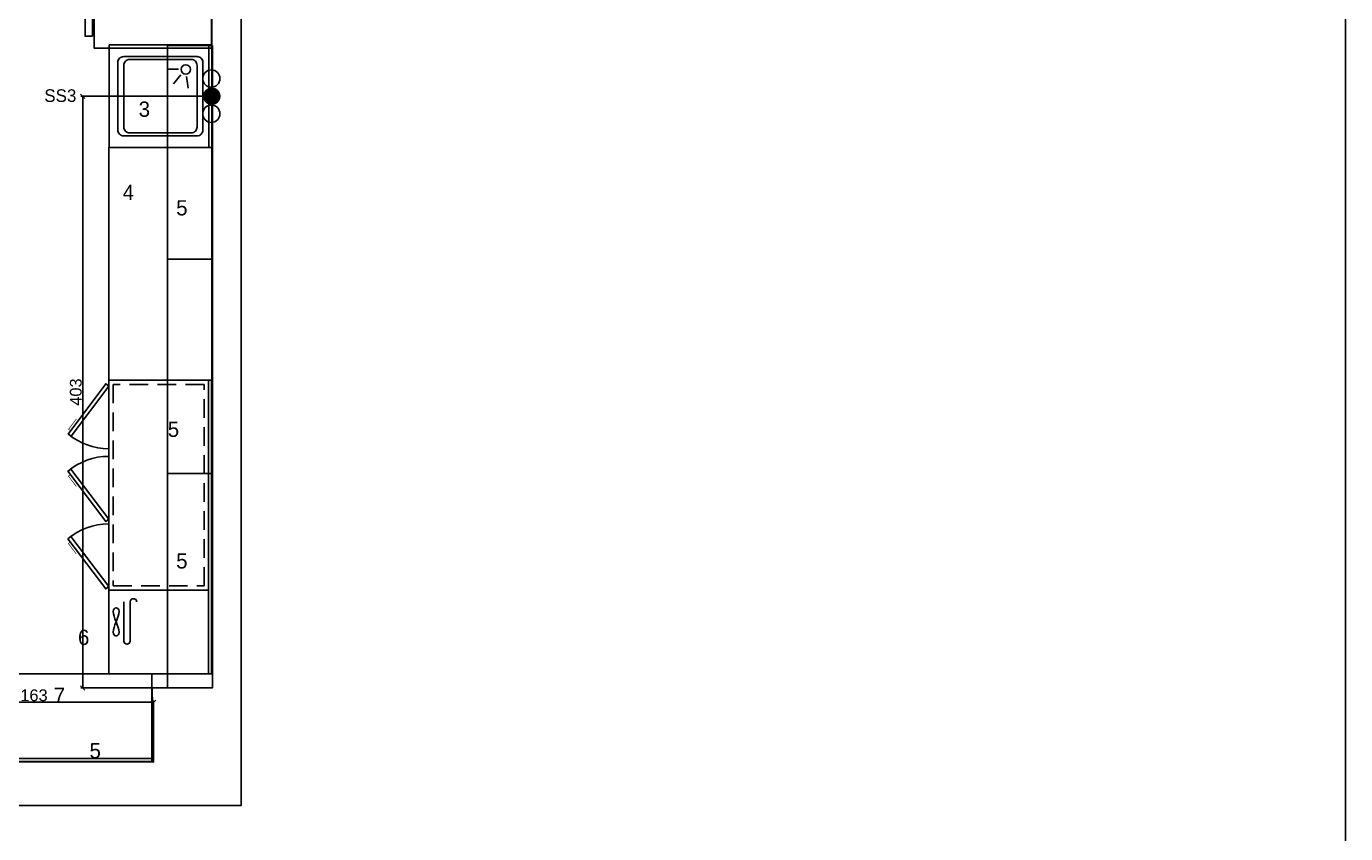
# Model space of a CAD drawing. Header units: millimetres. Extents: x 13502 to 23536, y 11874 to 14203.
# Drawn here: x 22525 to 23423, y 12563 to 13113 of the extents above; entities that cross this region are included whole.
import ezdxf

# ---------------------------------------------------------------- set-up
doc = ezdxf.new("R2010")
doc.units = ezdxf.units.MM
doc.linetypes.add('DASHDOT', pattern=[25.4, 12.7, -6.35, 0, -6.35])
doc.linetypes.add('DASHED', pattern=[19.05, 12.7, -6.35])
for name, color, linetype in [('002 Çizgi', 7, 'Continuous'), ('CIHAZ', 2, 'Continuous'), ('S2000-002 Çizgi', 7, 'Continuous'), ('S2000-019 Su Tes İşaretler', 5, 'Continuous'), ('SIH', 4, 'Continuous'), ('SU', 152, 'Continuous'), ('wall', 4, 'Continuous')]:
    doc.layers.add(name, color=color, linetype=linetype)
doc.styles.get("Standard").update_dxf_attribs({"font": 'arial.ttf'})
doc.styles.add('TAKSİM', font='GOTHIC.TTF', dxfattribs={"height": 20})
doc.dimstyles.new('OLCU50', dxfattribs={"dimtxt": 8, "dimasz": 3, "dimexe": 1.25, "dimexo": 0.625, "dimtad": 1, "dimdec": 0, "dimtxsty": 'Standard', "dimblk": 'OBLIQUE', "dimcen": 2.5, "dimclrd": 256, "dimclre": 251, "dimclrt": 25, "dimadec": 0, "dimazin": 0, "dimtfac": 1, "dimtdec": 0, "dimtmove": 0, "dimatfit": 3, "dimldrblk": 'OBLIQUE', "dimfxl": 1, "dimarcsym": 0})

# ---------------------------------------------------------------- blocks, each defined once
blk = doc.blocks.new('A$C4C301A53')
at = {"layer": '002 Çizgi', "color": 7}
blk.add_line((2, 238.75), (2, 38.75), dxfattribs=at)
for points in [[(70, 238.75), (0, 238.75), (0, 38.75), (70, 38.75)], [(66.97, 210.31), (66.8, 208.85), (66.35, 207.15), (65.71, 205.29), (64.97, 203.34), (64.24, 201.39), (63.6, 199.53), (63.14, 197.82), (62.97, 196.37), (63.14, 195.22), (63.6, 194.41), (64.24, 193.92), (64.97, 193.75), (65.71, 193.92), (66.35, 194.41), (66.8, 195.22), (66.97, 196.37), (66.8, 197.82), (66.35, 199.53), (65.71, 201.39), (64.97, 203.34), (64.24, 205.29), (63.6, 207.15), (63.14, 208.85), (62.97, 210.31), (63.14, 211.45), (63.6, 212.27), (64.24, 212.76), (64.97, 212.93), (65.71, 212.76), (66.35, 212.27), (66.8, 211.45)], [(97.82, 146.79), (72.05, 180.9), (70, 179.35), (95.77, 145.24)], [(97.82, 100.81), (72.05, 134.92), (70, 133.37), (95.77, 99.26)], [(97.67, 75.44), (72.05, 41.21), (70, 42.75), (95.61, 76.98)]]:
    blk.add_lwpolyline(points, close=True, dxfattribs=at)
for points in [[(55.32, 216.42), (55.32, 189.75, -1), (50.97, 189.75)], [(59.66, 189.75), (59.66, 216.42, 1), (55.32, 216.42)]]:
    blk.add_lwpolyline(points, format="xyb", dxfattribs=at)
blk.add_lwpolyline([(2, 181.75), (70, 181.75)], dxfattribs=at)
at = {"layer": '002 Çizgi', "color": 7, "linetype": 'DASHED'}
blk.add_lwpolyline([(5, 178.75), (5, 41.75), (67, 41.75), (67, 178.75)], close=True, dxfattribs=at)
at = {"layer": '002 Çizgi', "color": 7, "const_width": 0.427}
for points in [[(96.12, 149.03), (97.44, 150.03), (93.18, 155.66), (92.09, 157.11)], [(96.12, 103.05), (97.44, 104.05), (93.18, 109.69), (92.09, 111.13)], [(95.98, 73.19), (97.3, 72.2), (93.07, 66.55), (91.99, 65.1)]]:
    blk.add_lwpolyline(points, dxfattribs=at)
at = {"layer": '002 Çizgi', "color": 7}
for centre, start, end in [((70, 179.35), 270, 310.50921), ((70, 133.37), 270, 310.50921), ((70, 42.75), 49.75503, 90)]:
    blk.add_arc(centre, 42.75, start, end, dxfattribs=at)
blk = doc.blocks.new('A$C59A6314D')
at = {"layer": 'S2000-002 Çizgi'}
for p, q in [((16.52, 47.29), (16.52, 39.4)), ((20.43, 48.95), (26.53, 43.94)), ((21.66, 52.76), (29.47, 53.87))]:
    blk.add_line(p, q, dxfattribs=at)
for points in [[(0, 0), (70, 0), (70, 70), (0, 70)], [(0, 68), (70, 68), (70, 70), (0, 70)]]:
    blk.add_lwpolyline(points, close=True, dxfattribs=at)
for points in [[(12, 6), (58, 6, 0.414214), (62, 10), (62, 60, 0.414214), (58, 64), (12, 64, 0.414214), (8, 60), (8, 10, 0.414214)], [(14, 10), (56, 10, 0.414214), (60, 14), (60, 56, 0.414214), (56, 60), (14, 60, 0.414214), (10, 56), (10, 14, 0.414214)]]:
    blk.add_lwpolyline(points, format="xyb", close=True, dxfattribs=at)
blk.add_circle((16.71, 52.26), 3.19, dxfattribs=at)
blk = doc.blocks.new('A$C52B82AD5')
at = {"layer": 'CIHAZ', "color": 5}
for p, q in [((60.95, 82.03), (85.05, 57.92)), ((82.38, 79.35), (62.96, 59.93))]:
    blk.add_line(p, q, dxfattribs=at)
for points in [[(8.04, 4.97), (8.04, 0), (69.66, 0), (69.66, 4.97)], [(135.96, 4.97), (135.96, 0), (74.34, 0), (74.34, 4.97)]]:
    blk.add_lwpolyline(points, close=True, dxfattribs=at)
blk.add_circle((73, 69.98), 9.38, dxfattribs=at)
at = {"layer": 'S2000-002 Çizgi'}
blk.add_lwpolyline([(144, 86.04), (144, 6.04), (0, 6.04), (0, 86.04)], close=True, dxfattribs=at)
blk = doc.blocks.new('A$C7E7D3E18')
at = {"layer": 'SIH', "linetype": 'Continuous', "const_width": 6}
blk.add_lwpolyline([(3, 6, 1), (9, 6, 1)], format="xyb", close=True, dxfattribs=at)
blk = doc.blocks.new('A$C6E87713E')
at = {"layer": 'S2000-019 Su Tes İşaretler'}
for centre in [(5.89, 6.3), (29.89, 6.3)]:
    blk.add_circle(centre, 5.89, dxfattribs=at)
blk.add_blockref('A$C7E7D3E18', (11.95, 0))
blk = doc.blocks.new('_Oblique')
at = {"color": 0, "linetype": 'ByBlock', "lineweight": -2}
blk.add_line((-0.5, -0.5), (0.5, 0.5), dxfattribs=at)
blk = doc.blocks.new('*D53')
at = {"color": 251, "lineweight": -2, "transparency": 16777216}
for p, q in [((22620.03, 13065.28), (22561.68, 13065.28)), ((22650.65, 12662.31), (22561.68, 12662.31))]:
    blk.add_line(p, q, dxfattribs=at)
at = {"lineweight": -2, "transparency": 16777216}
blk.add_line((22562.93, 12662.31), (22562.93, 13065.28), dxfattribs=at)
at = {"layer": 'Defpoints', "color": 0, "transparency": 16777216}
for p in [(22562.93, 13065.28), (22620.65, 13065.28), (22651.28, 12662.31)]:
    blk.add_point(p, dxfattribs=at)
at = {"lineweight": -2, "transparency": 16777216, "xscale": 3, "yscale": 3, "zscale": 3}
for p, rotation in [((22562.93, 13065.28), 90), ((22562.93, 12662.31), 270)]:
    blk.add_blockref('_Oblique', p, dxfattribs=dict(at, rotation=rotation))
at = {"color": 25, "transparency": 16777216, "insert": (22558.22, 12863.79), "char_height": 8, "attachment_point": 5, "rotation": 90}
blk.add_mtext('403', dxfattribs=at)
blk = doc.blocks.new('*D54')
at = {"color": 251, "lineweight": -2, "transparency": 16777216}
for p, q in [((22448.15, 12609.91), (22448.15, 12653.77)), ((22611.22, 12612.45), (22611.22, 12653.77))]:
    blk.add_line(p, q, dxfattribs=at)
at = {"lineweight": -2, "transparency": 16777216}
blk.add_line((22611.22, 12652.52), (22448.15, 12652.52), dxfattribs=at)
at = {"layer": 'Defpoints', "color": 0, "transparency": 16777216}
for p in [(22448.15, 12652.52), (22611.22, 12611.82), (22448.15, 12609.28)]:
    blk.add_point(p, dxfattribs=at)
at = {"lineweight": -2, "transparency": 16777216, "xscale": 3, "yscale": 3, "zscale": 3, "rotation": 180}
blk.add_blockref('_Oblique', (22448.15, 12652.52), dxfattribs=at)
at = {"lineweight": -2, "transparency": 16777216, "xscale": 3, "yscale": 3, "zscale": 3}
blk.add_blockref('_Oblique', (22611.22, 12652.52), dxfattribs=at)
at = {"color": 25, "transparency": 16777216, "insert": (22529.68, 12657.24), "char_height": 8, "attachment_point": 5}
blk.add_mtext('163', dxfattribs=at)

msp = doc.modelspace()

# ---------------------------------------------------------------- linework, layer by layer
for points in [[(23423.31, 12013.34), (20663.34, 12013.34), (20663.34, 14088.34), (23423.31, 14088.34)], [(22660.77, 13362.14), (22660.77, 13242.18), (22650.58, 13242.18), (22651.28, 12662.31), (22610.24, 12662.31), (22611.22, 12611.82), (21464.9, 12612.28), (21464.9, 12661.84), (21415.11, 12662.31), (21415.57, 12612.28), (20928.56, 12611.82), (20929.03, 12662.31), (20899.15, 12662.31), (20899.15, 12682.22), (20758.12, 12682.22), (20758.12, 12792.22), (20713.2, 12792.22), (20713.2, 12582.18), (22670.73, 12582.18), (22670.73, 13362.14)], [(22620.65, 13099.76), (22651.28, 13099.76), (22651.28, 12954.33), (22620.65, 12954.33)], [(22580.58, 12871.89), (22650.93, 12871.89), (22650.93, 13030.4), (22580.58, 13030.4)], [(22651.28, 12954.33), (22620.71, 12954.33), (22620.71, 12808.32), (22651.28, 12808.32)], [(22620.71, 12808.32), (22651.28, 12808.32), (22651.28, 12662.31), (22620.71, 12662.31)], [(22511.78, 12612.28), (22610.06, 12612.28), (22610.06, 12671.8), (22511.78, 12671.8)], [(22511.78, 12614.28), (22610.06, 12614.28), (22610.06, 12612.28), (22511.78, 12612.28)]]:
    msp.add_lwpolyline(points, close=True)
at = {"layer": 'SU'}
msp.add_line((22562.1, 13065.28), (22650.82, 13065.28), dxfattribs=at)

# ---------------------------------------------------------------- block references
at = {"rotation": 180}
msp.add_blockref('A$C4C301A53', (22650.58, 12910.64), dxfattribs=at)
at = {"layer": 'S2000-002 Çizgi', "rotation": 270}
for name, p in [('A$C52B82AD5', (22564.54, 13242.09)), ('A$C59A6314D', (22580.82, 13100.28))]:
    msp.add_blockref(name, p, dxfattribs=at)
at = {"layer": 'wall', "color": 0, "linetype": 'DASHDOT', "xscale": -1, "rotation": 90}
msp.add_blockref('A$C6E87713E', (22656.82, 13083.23), dxfattribs=at)

# ---------------------------------------------------------------- texts
at = {"style": 'TAKSİM'}
for s, p in [('3', (22601, 13051.26)), ('4', (22590.13, 12994.63)), ('5', (22626.58, 12984.08)), ('5', (22620.85, 12833.24)), ('5', (22626.58, 12743.63)), ('6', (22559.67, 12691.55)), ('7', (22543.13, 12651.98)), ('5', (22567.53, 12614.29))]:
    msp.add_text(s, height=10.4, dxfattribs=at).set_placement(p)
at = {"layer": 'SU', "style": 'TAKSİM'}
msp.add_text('SS3', height=8.64, dxfattribs=at).set_placement((22536.71, 13061.36))

# ---------------------------------------------------------------- dimensions: what is measured, and where the dimension line sits
dim = msp.add_linear_dim(base=(22562.93, 13065.28), p1=(22651.28, 12662.31), p2=(22620.65, 13065.28), angle=90, dimstyle='OLCU50')
dim.commit()
dim.dimension.update_dxf_attribs({"geometry": '*D53', "text_midpoint": (22558.22, 12863.79)})
dim = msp.add_linear_dim(base=(22448.15, 12652.52), p1=(22611.22, 12611.82), p2=(22448.15, 12609.28), dimstyle='OLCU50')
dim.commit()
dim.dimension.update_dxf_attribs({"geometry": '*D54', "text_midpoint": (22529.68, 12657.24)})

doc.saveas('drawing.dxf')
